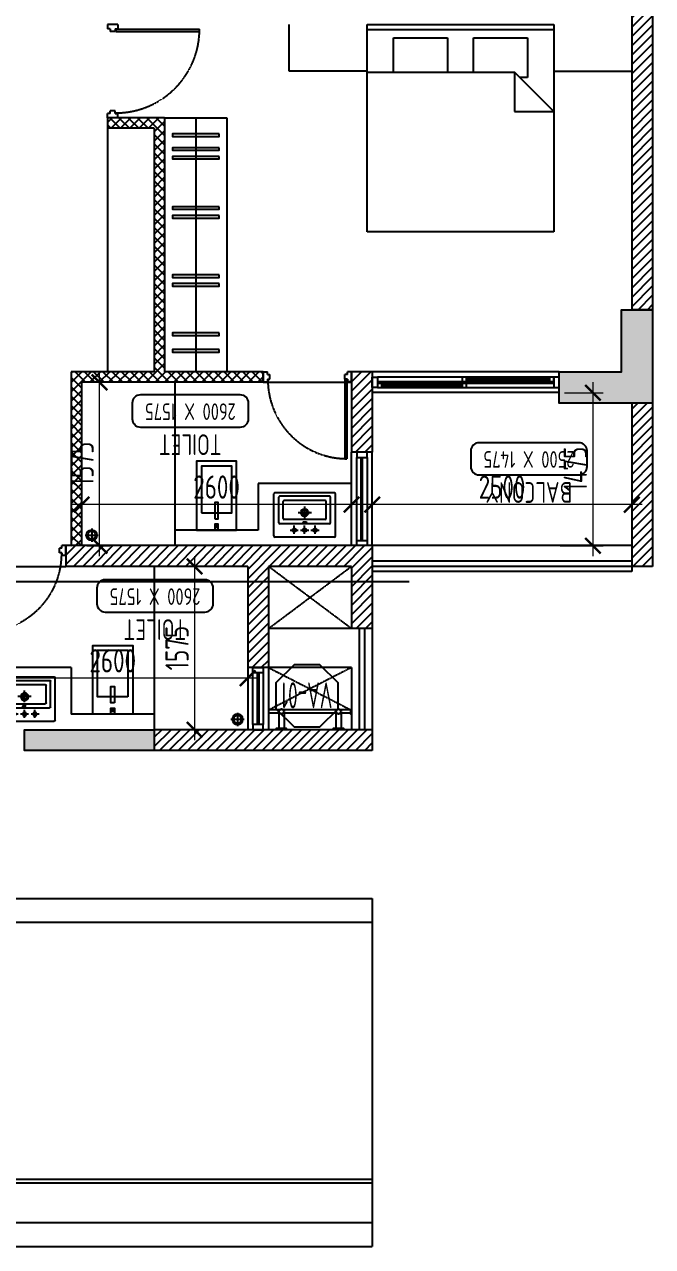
# Model space of a CAD drawing. Header units: millimetres. Extents: x -92307 to 258096, y -47434 to 112633.
# Drawn here: x 231542 to 237592, y -25021 to -13239 of the extents above; entities that cross this region are included whole.
import ezdxf
from ezdxf.enums import TextEntityAlignment as Align

# ---------------------------------------------------------------- set-up
doc = ezdxf.new("R2010")
doc.units = ezdxf.units.MM
doc.header["$LTSCALE"] = 10
doc.header["$PDMODE"] = 35
doc.header["$PDSIZE"] = 500
doc.linetypes.add('DASHED', pattern=[19.05, 12.7, -6.35])
doc.linetypes.add('HIDDEN', pattern=[9.525, 6.35, -3.175])
for name, color, linetype in [('07--DIM-1', 1, 'Continuous'), ('A--BLOCKWALL-1', 9, 'Continuous'), ('A--BLOCKWALL-2', 2, 'Continuous'), ('A--BLOCKWALL-3', 3, 'Continuous'), ('A--BLOCKWALL-HATCH', 8, 'Continuous'), ('A--CONCRETE-1', 9, 'Continuous'), ('A--DOWN', 34, 'Continuous'), ('A--FURNITURE-0', 253, 'Continuous'), ('A--FURNITURE-1', 9, 'Continuous'), ('A--GLAZING-0', 181, 'Continuous'), ('A--HANDRAIL-1', 9, 'Continuous'), ('A--HATCH-1', 8, 'Continuous'), ('A--SANITARY-0', 253, 'Continuous'), ('A--SHAFT-HIDDEN', 9, 'HIDDEN'), ('A--SPACENUMBER', 2, 'Continuous'), ('A--SPACENUMBER-1', 8, 'Continuous'), ('A--SPACEREF', 3, 'Continuous'), ('A--STELWRK-1', 9, 'Continuous'), ('A--Stucture', 9, 'Continuous'), ('A--TILING-1', 8, 'Continuous'), ('A--WINREF', 7, 'Continuous'), ('A--WINREF-1', 8, 'Continuous'), ('Typical floor Column Centre line$0$X-3rd Floor Column$0$A--COL250', 250, 'Continuous'), ('Typical floor Column Centre line$0$X-3rd Floor Column$0$A--CONCRETE-4', 4, 'Continuous')]:
    doc.layers.add(name, color=color, linetype=linetype)
doc.layers.add('A--STELWRK-2', color=2, linetype='Continuous', lineweight=25)
doc.styles.add('ISO', font='isocp2.shx', dxfattribs={"width": 0.8})
doc.dimstyles.new('A-DIM-100', dxfattribs={"dimscale": 100, "dimtxt": 2.25, "dimasz": 1.5, "dimexe": 1, "dimexo": 0.5, "dimgap": 0, "dimtad": 0, "dimdec": 0, "dimzin": 12, "dimdsep": 46, "dimtxsty": 'ISO', "dimblk": 'ARCHTICK', "dimcen": 1, "dimdle": 1, "dimclrd": 8, "dimclre": 8, "dimclrt": 256, "dimadec": 0, "dimazin": 3, "dimtfac": 1, "dimtdec": 0, "dimtmove": 1, "dimatfit": 2, "dimfxl": 1, "dimtvp": 0.75, "dimtolj": 1, "dimtzin": 12, "dimlwd": 18, "dimlwe": 18, "dimarcsym": 0})
pattern_1 = [(225, (233991.554, -6338.52), (44.90128, -44.90128), [])]

# ---------------------------------------------------------------- blocks, each defined once
blk = doc.blocks.new('A$C7FA855F9')
at = {"layer": 'A--FURNITURE-0', "linetype": 'Continuous'}
for p, q in [((900, 2000), (-900, 2000)), ((-900, 2000), (-900, 0)), ((900, 0), (900, 2000)), ((900, 840), (520, 460)), ((520, 840), (900, 840)), ((520, 460), (520, 840)), ((645, 510), (570, 510)), ((645, 130), (645, 510)), ((-900, 460), (520, 460)), ((-645, 460), (-645, 130)), ((-125, 130), (-125, 460)), ((125, 460), (125, 130)), ((-645, 130), (-125, 130)), ((125, 130), (645, 130)), ((-900, 50), (900, 50)), ((-900, 0), (900, 0))]:
    blk.add_line(p, q, dxfattribs=at)
blk = doc.blocks.new('A$C68464E93')
at = {"layer": 'A--BLOCKWALL-1'}
for p, q in [((600, 200), (0, 200)), ((600, 0), (0, 0))]:
    blk.add_line(p, q, dxfattribs=at)
at = {"layer": 'A--DOWN'}
for p, q in [((50, 150), (550, 150)), ((550, 50), (50, 50))]:
    blk.add_line(p, q, dxfattribs=at)
for points in [[(50, 50), (50, 150), (0, 150), (0, 50), (50, 50)], [(550, 50), (550, 150), (600, 150), (600, 50), (550, 50)]]:
    blk.add_lwpolyline(points, dxfattribs=at)
at = {"layer": 'A--GLAZING-0'}
for p, q in [((550, 107), (50, 107)), ((550, 93), (50, 93))]:
    blk.add_line(p, q, dxfattribs=at)
blk = doc.blocks.new('A$C76363F86-flat-10')
at = {"layer": 'A--SANITARY-0'}
for points in [[(0, -0.193), (0, 0.193), (-0.663, 0.193), (-0.663, -0.193)], [(-0.167, -0.146), (-0.167, 0.146), (-0.616, 0.146), (-0.616, -0.146)], [(-0.108, -0.017), (-0.108, 0.017), (-0.266, 0.017), (-0.266, -0.017)], [(0, -0.017), (0, 0.017), (-0.057, 0.017), (-0.057, -0.017)], [(-0.027, -0.009), (-0.027, 0.008), (-0.05, 0.008), (-0.05, -0.009)]]:
    blk.add_lwpolyline(points, close=True, dxfattribs=at)
blk = doc.blocks.new('A$C302618AE')
at = {"layer": 'A--SANITARY-0'}
for p, q in [((-287, 0), (287, 0)), ((-297, -10), (-297, -416)), ((-60, -67), (-138, -67)), ((-100, -30), (-100, -110)), ((40, -67), (-38, -67)), ((1, -30), (1, -110)), ((141, -67), (63, -67)), ((101, -30), (101, -110)), ((297, -10), (297, -416)), ((-247, -138), (-247, -383)), ((-237, -128), (240, -128)), ((-206, -178), (-206, -343)), ((-196, -168), (199, -168)), ((0, -183), (0, -295)), ((209, -178), (209, -343)), ((250, -138), (250, -383)), ((-196, -353), (199, -353)), ((65, -236), (-65, -236)), ((-287, -426), (287, -426)), ((-237, -393), (240, -393))]:
    blk.add_line(p, q, dxfattribs=at)
for centre, radius in [((-100, -67), 17.8), ((1, -67), 17.8), ((101, -67), 17.8), ((1, -235), 36.3), ((1, -235), 25)]:
    blk.add_circle(centre, radius, dxfattribs=at)
for centre, start, end in [((-287, -10), 90, 180), ((287, -10), 0, 90), ((-237, -138), 90, 180), ((-196, -178), 90, 180), ((199, -178), 0, 90), ((240, -138), 0, 90), ((-196, -343), 180, 270), ((199, -343), 270, 0), ((-287, -416), 180, 270), ((-237, -383), 180, 270), ((240, -383), 270, 0), ((287, -416), 270, 0)]:
    blk.add_arc(centre, 10, start, end, dxfattribs=at)
blk.add_ellipse((0, -141), major_axis=(17.6, 0), ratio=0.318204, dxfattribs=at)
blk = doc.blocks.new('A$C704305AF')
at = {"layer": 'A--SANITARY-0'}
for p, q in [((0, 0.064), (0, -0.064)), ((0.064, 0), (-0.064, 0))]:
    blk.add_line(p, q, dxfattribs=at)
for major_axis, start_param, end_param in [((0, 0.0508), 3.141593, 9.424778), ((0, 0.0381), 6.283185307145827, 12.56637061432541)]:
    blk.add_ellipse((0, 0), major_axis=major_axis, ratio=1, start_param=start_param, end_param=end_param, dxfattribs=at)
blk = doc.blocks.new('A$C1CBF2325')
at = {"layer": 'A--DOWN'}
for p, q in [((100, 0), (0, 0)), ((0, 0), (0, -42)), ((100, 0), (100, -42)), ((25, -42), (0, -42)), ((25, -42), (25, -67)), ((75, -67), (25, -67)), ((75, -42), (75, -67)), ((75, -42), (100, -42)), ((79, -46), (79, -67)), ((79, -46), (886, -46)), ((79, -67), (886, -67)), ((886, -67), (886, -46)), ((25, -858), (0, -858)), ((0, -900), (0, -858)), ((100, -900), (0, -900)), ((75, -833), (25, -833)), ((25, -858), (25, -833)), ((75, -858), (75, -833)), ((75, -858), (100, -858)), ((100, -900), (100, -858))]:
    blk.add_line(p, q, dxfattribs=at)
at = {"layer": 'A--DOWN', "color": 8, "linetype": 'DASHED', "ltscale": 0.005}
blk.add_arc((79, -46), 807, 269.7319, 358.5291, dxfattribs=at)
blk = doc.blocks.new('A$C613641B0')
at = {"layer": 'A--BLOCKWALL-1'}
for p, q in [((0, 0), (-1800, 0)), ((0, -200), (-1800, -200))]:
    blk.add_line(p, q, dxfattribs=at)
at = {"layer": 'A--DOWN'}
for p, q in [((-50, -50), (-1750, -50)), ((-1750, -93), (-93, -93)), ((-1750, -107), (-50, -107)), ((-1750, -150), (-50, -150))]:
    blk.add_line(p, q, dxfattribs=at)
for points in [[(-1750, -50), (-1750, -150), (-1800, -150), (-1800, -50)], [(-1750, -107), (-1750, -150), (-1707, -150), (-1707, -107)], [(-934, -50), (-934, -93), (-891, -93), (-891, -50)], [(-934, -107), (-934, -150), (-891, -150), (-891, -107)], [(-93, -50), (-93, -93), (-50, -93), (-50, -50)], [(-50, -50), (-50, -150), (0, -150), (0, -50)]]:
    blk.add_lwpolyline(points, close=True, dxfattribs=at)
at = {"layer": 'A--GLAZING-0'}
for p, q in [((-93, -64), (-891, -64)), ((-93, -78), (-891, -78)), ((-934, -122), (-1707, -122)), ((-934, -136), (-1707, -136))]:
    blk.add_line(p, q, dxfattribs=at)
blk = doc.blocks.new('SPACE')
at = {"layer": 'A--SPACENUMBER-1'}
blk.add_lwpolyline([(-600, 0), (600, 0, 0.414213562), (700, 100), (700, 288.5, 0.414213562), (600, 388.5), (-600, 388.5, 0.414213562), (-700, 288.5), (-700, 100, 0.414213562), (-600, 0, -0.052514465)], format="xyb", dxfattribs=at)
at = {"layer": 'A--SPACENUMBER', "style": 'ISO', "width": 0.8, "flags": 4}
blk.add_attdef('01', text='', height=250, dxfattribs=at).set_placement((0.455, 202.41), align=Align.MIDDLE)
at = {"layer": 'A--SPACEREF', "style": 'ISO', "width": 0.8, "flags": 4}
blk.add_attdef('S', text='', height=300, dxfattribs=at).set_placement((1.35, 474.975), align=Align.CENTER)
blk = doc.blocks.new('AL-OP')
at = {"layer": 'A--WINREF-1'}
blk.add_lwpolyline([(-124, 300), (-300, 124), (-300, -124), (-124, -300), (124, -300), (300, -124), (300, 124), (124, 300)], close=True, dxfattribs=at)
at = {"layer": 'A--WINREF', "style": 'ISO', "width": 0.6}
blk.add_attdef('AL-OP', text='', height=250, dxfattribs=at).set_placement((3, -5), align=Align.MIDDLE)
blk = doc.blocks.new('A$C3A434446')
at = {"layer": 'A--STELWRK-1', "color": 1}
for p, q in [((110, 939), (110, 1089)), ((160, 939), (160, 1089)), ((660, 939), (660, 1089)), ((710, 939), (710, 1089)), ((15, 939), (115, 939)), ((15, 909), (115, 909)), ((155, 939), (665, 939)), ((155, 909), (665, 909)), ((705, 939), (805, 939)), ((705, 909), (805, 909))]:
    blk.add_line(p, q, dxfattribs=at)
at = {"layer": 'A--STELWRK-1'}
for points in [[(85, 1099), (85, 1089), (185, 1089), (185, 1099)], [(635, 1099), (635, 1089), (735, 1089), (735, 1099)], [(15, 899), (10, 899), (10, 949), (15, 949)], [(805, 899), (810, 899), (810, 949), (805, 949)]]:
    blk.add_lwpolyline(points, close=True, dxfattribs=at)
at = {"layer": 'A--STELWRK-2'}
for centre, radius in [((135, 924), 25), ((135, 924), 22), ((685, 924), 25), ((685, 924), 22)]:
    blk.add_circle(centre, radius, dxfattribs=at)
blk = doc.blocks.new('A$C6931329F')
at = {"layer": 'A--BLOCKWALL-1'}
for p, q in [((0, 900), (0, 0)), ((200, 900), (200, 0))]:
    blk.add_line(p, q, dxfattribs=at)
at = {"layer": 'A--DOWN'}
for p, q in [((50, 50), (50, 850)), ((150, 850), (150, 50))]:
    blk.add_line(p, q, dxfattribs=at)
for points in [[(150, 850), (50, 850), (50, 900), (150, 900), (150, 850)], [(150, 50), (50, 50), (50, 0), (150, 0), (150, 50)]]:
    blk.add_lwpolyline(points, dxfattribs=at)
at = {"layer": 'A--GLAZING-0'}
for p, q in [((93, 850), (93, 50)), ((107, 850), (107, 50))]:
    blk.add_line(p, q, dxfattribs=at)
blk = doc.blocks.new('_ArchTick')
at = {"color": 0, "const_width": 0.15}
blk.add_lwpolyline([(-0.5, -0.5), (0.5, 0.5)], dxfattribs=at)
blk = doc.blocks.new('*D358')
at = {"layer": '07--DIM-1', "color": 8, "lineweight": 18}
for p, q in [((233792, -19542), (230992, -19542)), ((231092, -19989), (231092, -19442)), ((233692, -19989), (233692, -19442))]:
    blk.add_line(p, q, dxfattribs=at)
at = {"layer": 'Defpoints', "color": 0}
for p in [(231092, -19542), (231092, -20039), (233692, -20039)]:
    blk.add_point(p, dxfattribs=at)
at = {"layer": '07--DIM-1', "color": 8, "lineweight": 18, "xscale": 150, "yscale": 150, "zscale": 150, "rotation": 180}
blk.add_blockref('_ArchTick', (231092, -19542), dxfattribs=at)
at = {"layer": '07--DIM-1', "color": 8, "lineweight": 18, "xscale": 150, "yscale": 150, "zscale": 150}
blk.add_blockref('_ArchTick', (233692, -19542), dxfattribs=at)
at = {"layer": '07--DIM-1', "insert": (232392, -19374), "char_height": 225, "attachment_point": 5, "style": 'ISO'}
blk.add_mtext('\\A1;2600', dxfattribs=at)
blk = doc.blocks.new('*D359')
at = {"layer": '07--DIM-1', "color": 8, "lineweight": 18}
for p, q in [((233180, -18364), (233180, -20139)), ((233642, -18464), (233080, -18464)), ((233642, -20039), (233080, -20039))]:
    blk.add_line(p, q, dxfattribs=at)
at = {"layer": 'Defpoints', "color": 0}
for p in [(233692, -18464), (233180, -20039), (233692, -20039)]:
    blk.add_point(p, dxfattribs=at)
at = {"layer": '07--DIM-1', "color": 8, "lineweight": 18, "xscale": 150, "yscale": 150, "zscale": 150}
for p, rotation in [((233180, -18464), 90), ((233180, -20039), 270)]:
    blk.add_blockref('_ArchTick', p, dxfattribs=dict(at, rotation=rotation))
at = {"layer": '07--DIM-1', "insert": (233011, -19251), "char_height": 225, "attachment_point": 5, "rotation": 90, "style": 'ISO'}
blk.add_mtext('\\A1;1575', dxfattribs=at)
blk = doc.blocks.new('*D362')
at = {"layer": '07--DIM-1', "color": 8, "lineweight": 18}
for p, q in [((234892, -18147), (234892, -17768)), ((237392, -18147), (237392, -17768)), ((237492, -17868), (234792, -17868))]:
    blk.add_line(p, q, dxfattribs=at)
at = {"layer": 'Defpoints', "color": 0}
for p in [(234892, -17868), (234892, -18197), (237392, -18197)]:
    blk.add_point(p, dxfattribs=at)
at = {"layer": '07--DIM-1', "color": 8, "lineweight": 18, "xscale": 150, "yscale": 150, "zscale": 150, "rotation": 180}
blk.add_blockref('_ArchTick', (234892, -17868), dxfattribs=at)
at = {"layer": '07--DIM-1', "color": 8, "lineweight": 18, "xscale": 150, "yscale": 150, "zscale": 150}
blk.add_blockref('_ArchTick', (237392, -17868), dxfattribs=at)
at = {"layer": '07--DIM-1', "insert": (236142, -17699), "char_height": 225, "attachment_point": 5, "style": 'ISO'}
blk.add_mtext('\\A1;2500', dxfattribs=at)
blk = doc.blocks.new('*D363')
at = {"layer": '07--DIM-1', "color": 8, "lineweight": 18}
for p, q in [((232092, -18060), (232092, -17768)), ((234692, -18060), (234692, -17768)), ((234792, -17868), (231992, -17868))]:
    blk.add_line(p, q, dxfattribs=at)
at = {"layer": 'Defpoints', "color": 0}
for p in [(232092, -17868), (232092, -18110), (234692, -18110)]:
    blk.add_point(p, dxfattribs=at)
at = {"layer": '07--DIM-1', "color": 8, "lineweight": 18, "xscale": 150, "yscale": 150, "zscale": 150, "rotation": 180}
blk.add_blockref('_ArchTick', (232092, -17868), dxfattribs=at)
at = {"layer": '07--DIM-1', "color": 8, "lineweight": 18, "xscale": 150, "yscale": 150, "zscale": 150}
blk.add_blockref('_ArchTick', (234692, -17868), dxfattribs=at)
at = {"layer": '07--DIM-1', "insert": (233392, -17699), "char_height": 225, "attachment_point": 5, "style": 'ISO'}
blk.add_mtext('\\A1;2600', dxfattribs=at)
blk = doc.blocks.new('*D364')
at = {"layer": '07--DIM-1', "color": 8, "lineweight": 18}
for p, q in [((232265, -18364), (232265, -16589)), ((232142, -16689), (232365, -16689)), ((232142, -18264), (232365, -18264))]:
    blk.add_line(p, q, dxfattribs=at)
at = {"layer": 'Defpoints', "color": 0}
for p in [(232092, -16689), (232265, -16689), (232092, -18264)]:
    blk.add_point(p, dxfattribs=at)
at = {"layer": '07--DIM-1', "color": 8, "lineweight": 18, "xscale": 150, "yscale": 150, "zscale": 150}
for p, rotation in [((232265, -16689), 90), ((232265, -18264), 270)]:
    blk.add_blockref('_ArchTick', p, dxfattribs=dict(at, rotation=rotation))
at = {"layer": '07--DIM-1', "insert": (232096, -17476), "char_height": 225, "attachment_point": 5, "rotation": 90, "style": 'ISO'}
blk.add_mtext('\\A1;1575', dxfattribs=at)
blk = doc.blocks.new('*D366')
at = {"layer": '07--DIM-1', "color": 8, "lineweight": 18}
for p, q in [((237017, -16689), (237017, -18364)), ((236742, -16789), (237117, -16789)), ((236702, -18264), (237117, -18264))]:
    blk.add_line(p, q, dxfattribs=at)
at = {"layer": 'Defpoints', "color": 0}
for p in [(236692, -16789), (236652, -18264), (237017, -18264)]:
    blk.add_point(p, dxfattribs=at)
at = {"layer": '07--DIM-1', "color": 8, "lineweight": 18, "xscale": 150, "yscale": 150, "zscale": 150}
for p, rotation in [((237017, -16789), 90), ((237017, -18264), 270)]:
    blk.add_blockref('_ArchTick', p, dxfattribs=dict(at, rotation=rotation))
at = {"layer": '07--DIM-1', "insert": (236848, -17526), "char_height": 225, "attachment_point": 5, "rotation": 90, "style": 'ISO'}
blk.add_mtext('\\A1;1475', dxfattribs=at)

msp = doc.modelspace()

# ---------------------------------------------------------------- hatches: boundary and pattern name
at = {"layer": 'A--BLOCKWALL-HATCH'}
h = msp.add_hatch(dxfattribs=at)
h.set_pattern_fill('ANSI37', color=256, scale=20, angle=180, style=0)
h.set_pattern_definition([(225, (233991.554, -6338.52), (44.90128, -44.90128), []), (315, (233991.554, -6338.52), (44.90128, 44.90128), [])])
h.paths.add_polyline_path([(232091.6, -18263.5), (231991.6, -18263.5), (231991.6, -16588.5), (232791.6, -16588.5), (232791.6, -15463.5), (232791.6, -15363.5), (232791.6, -14238.5), (232341.6, -14238.5), (232341.6, -14138.5), (232891.6, -14138.5), (232891.6, -16588.5), (233841.6, -16588.5), (233841.6, -16688.5), (232091.6, -16688.5)])
at = {"layer": 'A--HATCH-1'}
h = msp.add_hatch(dxfattribs=at)
h.set_pattern_fill('ANSI31', color=256, scale=20, angle=180, style=0)
h.set_pattern_definition(pattern_1)
h.paths.add_polyline_path([(237591.6, -11788.5), (237391.6, -11788.5), (237391.6, -15988.5), (237591.6, -15988.5)])
h = msp.add_hatch(dxfattribs=at)
h.set_pattern_fill('ANSI31', color=256, scale=20, angle=180, style=0)
h.set_pattern_definition(pattern_1)
h.paths.add_polyline_path([(234891.6, -16588.5), (234691.6, -16588.5), (234691.6, -17363.5), (234891.6, -17363.5)])
h = msp.add_hatch(dxfattribs=at)
h.set_pattern_fill('ANSI31', color=256, scale=20, angle=180, style=0)
h.set_pattern_definition(pattern_1)
h.paths.add_polyline_path([(237591.6, -18463.5), (237391.6, -18463.5), (237391.6, -16888.5), (237591.6, -16888.5)])
h = msp.add_hatch(dxfattribs=at)
h.set_pattern_fill('ANSI31', color=256, scale=20, angle=180, style=0)
h.set_pattern_definition(pattern_1)
h.paths.add_polyline_path([(231941.6, -18263.5), (231941.6, -18463.5), (233691.6, -18463.5), (233691.6, -19438.5), (233891.6, -19438.5), (233891.6, -18463.5), (234691.6, -18463.5), (234691.6, -19063.5), (234891.6, -19063.5), (234891.6, -18263.5)])
h = msp.add_hatch(dxfattribs=at)
h.set_pattern_fill('ANSI31', color=256, scale=20, angle=180, style=0)
h.set_pattern_definition(pattern_1)
h.paths.add_polyline_path([(234891.6, -20038.5), (232791.6, -20038.5), (232791.6, -20238.5), (234891.6, -20238.5)])
at = {"layer": 'Typical floor Column Centre line$0$X-3rd Floor Column$0$A--COL250'}
h = msp.add_hatch(color=256, dxfattribs=at)
h.dxf.hatch_style = 1
h.paths.add_polyline_path([(237291.6, -16588.5), (236691.6, -16588.5), (236691.6, -16888.5), (237591.6, -16888.5), (237591.6, -15988.5), (237291.6, -15988.5)])
h = msp.add_hatch(color=256, dxfattribs=at)
h.dxf.hatch_style = 1
h.paths.add_polyline_path([(232791.6, -20238.5), (231541.6, -20238.5), (231541.6, -20038.5), (232791.6, -20038.5)])

# ---------------------------------------------------------------- linework, layer by layer
for p, q in [((235246.1, -18611.1), (225471, -18611.1)), ((226291.6, -21665.5), (234891.6, -21665.5)), ((226291.6, -21665.5), (234891.6, -21665.5)), ((234891.6, -21665.5), (234891.6, -25021.3)), ((226291.6, -21894.1), (234891.6, -21894.1)), ((230191.6, -24370.1), (234891.6, -24370.1)), ((230191.6, -24408.1), (234891.6, -24408.1)), ((226291.6, -24790.1), (234891.6, -24790.1)), ((226291.6, -25021.3), (234891.6, -25021.3))]:
    msp.add_line(p, q)
at = {"layer": 'A--BLOCKWALL-1'}
msp.add_line((237391.6, -18263.5), (234891.6, -18263.5), dxfattribs=at)
at = {"layer": 'A--BLOCKWALL-2'}
for p, q in [((232341.6, -14138.5), (232341.6, -14238.5)), ((232891.6, -14138.5), (232341.6, -14138.5)), ((232891.6, -14138.5), (232891.6, -16588.5)), ((232791.6, -14238.5), (232341.6, -14238.5)), ((232791.6, -14238.5), (232791.6, -15363.5)), ((232791.6, -15363.5), (232791.6, -15463.5)), ((232791.6, -15463.5), (232791.6, -16588.5)), ((231991.6, -16588.5), (231991.6, -18263.5)), ((232791.6, -16588.5), (231991.6, -16588.5)), ((233841.6, -16588.5), (232891.6, -16588.5)), ((233841.6, -16588.5), (233841.6, -16688.5)), ((232091.6, -16688.5), (232091.6, -18263.5)), ((233841.6, -16688.5), (232091.6, -16688.5)), ((237591.6, -17138.5), (237591.6, -17238.5)), ((232091.6, -18263.5), (231991.6, -18263.5))]:
    msp.add_line(p, q, dxfattribs=at)
at = {"layer": 'A--BLOCKWALL-3'}
for p, q in [((237391.6, -11788.5), (237391.6, -15988.5)), ((237591.6, -11788.5), (237591.6, -15988.5)), ((237591.6, -15988.5), (237391.6, -15988.5)), ((234691.6, -16588.5), (234691.6, -17363.5)), ((234891.6, -16588.5), (234691.6, -16588.5)), ((234891.6, -16588.5), (234891.6, -17363.5)), ((237591.6, -16588.5), (237591.6, -16788.5)), ((237391.6, -16888.5), (237391.6, -18463.5)), ((237591.6, -16888.5), (237391.6, -16888.5)), ((237591.6, -16888.5), (237591.6, -18463.5)), ((234891.6, -17363.5), (234691.6, -17363.5)), ((231941.6, -18263.5), (231941.6, -18463.5)), ((234891.6, -18263.5), (231941.6, -18263.5)), ((234891.6, -18263.5), (234891.6, -19063.5)), ((233691.6, -18463.5), (231941.6, -18463.5)), ((233691.6, -18463.5), (233691.6, -19438.5)), ((233891.6, -18463.5), (233891.6, -19438.5)), ((234691.6, -18463.5), (233891.6, -18463.5)), ((234691.6, -18463.5), (234691.6, -19063.5)), ((237591.6, -18463.5), (237391.6, -18463.5)), ((234891.6, -19063.5), (234691.6, -19063.5)), ((233891.6, -19438.5), (233691.6, -19438.5)), ((232791.6, -20038.5), (232791.6, -20238.5)), ((234891.6, -20038.5), (232791.6, -20038.5)), ((234891.6, -20038.5), (234891.6, -20238.5)), ((234891.6, -20238.5), (232791.6, -20238.5))]:
    msp.add_line(p, q, dxfattribs=at)
at = {"layer": 'A--CONCRETE-1'}
for p, q in [((234691.6, -19063.5), (233891.6, -19063.5)), ((234891.6, -19063.5), (234891.6, -20038.5)), ((234691.6, -19438.5), (233891.6, -19438.5)), ((234691.6, -19438.5), (234691.6, -20038.5))]:
    msp.add_line(p, q, dxfattribs=at)
at = {"layer": 'A--FURNITURE-0'}
for p, q in [((234091.6, -13688.5), (234091.6, -13238.5)), ((234841.6, -13688.5), (234091.6, -13688.5)), ((236641.6, -13688.5), (237391.6, -13688.5)), ((232341.6, -14238.5), (232341.6, -16588.5))]:
    msp.add_line(p, q, dxfattribs=at)
at = {"layer": 'A--FURNITURE-1'}
for p, q in [((232891.6, -14138.5), (233491.6, -14138.5)), ((233191.6, -14138.5), (233191.6, -16588.5)), ((233491.6, -14138.5), (233491.6, -16588.5))]:
    msp.add_line(p, q, dxfattribs=at)
at = {"layer": 'A--FURNITURE-1', "elevation": 0}
for points in [[(233416.6, -14292.9), (232966.6, -14292.9), (232966.6, -14317.9), (233416.6, -14317.9), (233416.6, -14292.9)], [(233416.6, -14426.7), (232966.6, -14426.7), (232966.6, -14451.7), (233416.6, -14451.7), (233416.6, -14426.7)], [(233416.6, -14510.5), (232966.6, -14510.5), (232966.6, -14535.5), (233416.6, -14535.5), (233416.6, -14510.5)], [(233416.6, -14996.1), (232966.6, -14996.1), (232966.6, -15021.1), (233416.6, -15021.1), (233416.6, -14996.1)], [(233416.6, -15079.9), (232966.6, -15079.9), (232966.6, -15104.9), (233416.6, -15104.9), (233416.6, -15079.9)], [(233416.6, -15653.2), (232966.6, -15653.2), (232966.6, -15678.2), (233416.6, -15678.2), (233416.6, -15653.2)], [(233416.6, -15737), (232966.6, -15737), (232966.6, -15762), (233416.6, -15762), (233416.6, -15737)], [(233416.6, -16211.9), (232966.6, -16211.9), (232966.6, -16236.9), (233416.6, -16236.9), (233416.6, -16211.9)], [(233416.6, -16373), (232966.6, -16373), (232966.6, -16398), (233416.6, -16398), (233416.6, -16373)]]:
    msp.add_lwpolyline(points, dxfattribs=at)
at = {"layer": 'A--HANDRAIL-1', "color": 1}
for p, q in [((237391.6, -18413.5), (234891.6, -18413.5)), ((237391.6, -18463.5), (234891.6, -18463.5))]:
    msp.add_line(p, q, dxfattribs=at)
at = {"layer": 'A--SHAFT-HIDDEN', "ltscale": 0.01}
for p, q in [((233891.6, -19063.5), (234691.6, -18463.5)), ((234691.6, -19063.5), (233891.6, -18463.5)), ((233891.6, -19438.5), (234686.6, -19847.5)), ((234691.6, -19438.5), (233896.6, -19847.5))]:
    msp.add_line(p, q, dxfattribs=at)
at = {"layer": 'A--STELWRK-1', "color": 1}
for p, q in [((234766.6, -19063.5), (234766.6, -20038.5)), ((234816.6, -19063.5), (234816.6, -20038.5))]:
    msp.add_line(p, q, dxfattribs=at)
at = {"layer": 'A--Stucture', "linetype": 'Continuous', "ltscale": 0.5}
for p, q in [((237391.6, -18463.5), (237391.6, -18513.5)), ((237391.6, -18513.5), (234891.6, -18513.5))]:
    msp.add_line(p, q, dxfattribs=at)
at = {"layer": 'A--TILING-1'}
for p, q in [((232991.6, -16688.5), (232991.6, -18263.5)), ((233841.6, -16688.5), (234691.6, -16688.5)), ((233791.6, -17663.5), (233791.6, -18113.5)), ((234691.6, -17663.5), (233791.6, -17663.5)), ((233791.6, -18113.5), (232991.6, -18113.5)), ((231091.6, -18463.5), (231941.6, -18463.5)), ((232791.6, -18463.5), (232791.6, -20038.5)), ((231991.6, -19438.5), (231091.6, -19438.5)), ((231991.6, -19438.5), (231991.6, -19888.5)), ((232791.6, -19888.5), (231991.6, -19888.5))]:
    msp.add_line(p, q, dxfattribs=at)
at = {"layer": 'Typical floor Column Centre line$0$X-3rd Floor Column$0$A--CONCRETE-4', "elevation": 0}
for points in [[(237591.6, -16888.5), (236691.6, -16888.5), (236691.6, -16588.5), (237291.6, -16588.5), (237291.6, -15988.5), (237591.6, -15988.5)], [(232791.6, -20238.5), (231541.6, -20238.5), (231541.6, -20038.5), (232791.6, -20038.5)]]:
    msp.add_lwpolyline(points, close=True, dxfattribs=at)

# ---------------------------------------------------------------- block references
at = {"rotation": 180}
for name, p in [('A$C6931329F', (234891.6, -17363.5)), ('A$C3A434446', (234701.6, -18938.5))]:
    msp.add_blockref(name, p, dxfattribs=at)
at = {"layer": 'A--DOWN', "extrusion": (0, 0, -1), "xscale": -1, "zscale": -1}
msp.add_blockref('A$C1CBF2325', (-232341.6, -13238.5), dxfattribs=at)
at = {"layer": 'A--DOWN', "yscale": 0.9444444444452529, "zscale": 0.9444444444443834}
for p, xscale, rotation in [((234691.6, -16588.5), 0.9444444444452529, 270), ((231091.6, -18263.5), -0.9444444444452529, 90)]:
    msp.add_blockref('A$C1CBF2325', p, dxfattribs=dict(at, xscale=xscale, rotation=rotation))
at = {"layer": 'A--DOWN'}
msp.add_blockref('A$C613641B0', (236691.6, -16588.5), dxfattribs=at)
at = {"layer": 'A--DOWN', "extrusion": (0, 0, -1), "xscale": -1, "zscale": -1, "rotation": 270}
msp.add_blockref('A$C68464E93', (-233891.6, -20038.5), dxfattribs=at)
at = {"layer": 'A--FURNITURE-0', "xscale": -1, "rotation": 180}
msp.add_blockref('A$C7FA855F9', (235741.6, -13238.5), dxfattribs=at)
at = {"layer": 'A--SANITARY-0', "yscale": 1000, "zscale": 1000}
for name, p, xscale, rotation in [('A$C76363F86-flat-10', (233391.6, -18113.5), 1000, 270), ('A$C704305AF', (232188.9, -18163.5), 1000, 90), ('A$C76363F86-flat-10', (232391.6, -19888.5), -1000, 90), ('A$C704305AF', (233594.2, -19938.5), -1000, 270)]:
    msp.add_blockref(name, p, dxfattribs=dict(at, xscale=xscale, rotation=rotation))
at = {"layer": 'A--SANITARY-0', "ltscale": 19, "rotation": 180}
msp.add_blockref('A$C302618AE', (234241.6, -18180.3), dxfattribs=at)
at = {"layer": 'A--SANITARY-0', "ltscale": 19, "xscale": -1, "rotation": 180}
msp.add_blockref('A$C302618AE', (231541.6, -19955.3), dxfattribs=at)
at = {"layer": 'A--SPACEREF'}
ref = msp.add_blockref('SPACE', (233139.8, -16809.8), dxfattribs=dict(at, xscale=0.7999999999883585, yscale=0.8000000000029104, zscale=0.8, rotation=180))
ref.add_attrib('01', '2600 X 1575', dxfattribs={"layer": 'A--SPACENUMBER', "height": 160, "rotation": 180, "style": 'ISO', "width": 0.8, "flags": 4}).set_placement((233139.2, -16971.7), align=Align.MIDDLE)
ref.add_attrib('S', 'TOILET', dxfattribs={"height": 200, "rotation": 180, "style": 'ISO', "width": 0.8, "flags": 4}).set_placement((233138.5, -17189.8), align=Align.CENTER)
ref = msp.add_blockref('SPACE', (236401.2, -17270.9), dxfattribs=dict(at, xscale=0.7999999999883585, yscale=0.8000000000029104, zscale=0.8, rotation=180))
ref.add_attrib('01', '2500 X 1475', dxfattribs={"layer": 'A--SPACENUMBER', "height": 160, "rotation": 180, "style": 'ISO', "width": 0.8, "flags": 4}).set_placement((236400.7, -17432.8), align=Align.MIDDLE)
ref.add_attrib('S', 'BALCONY', dxfattribs={"height": 200, "rotation": 180, "style": 'ISO', "width": 0.8, "flags": 4}).set_placement((236400, -17650.8), align=Align.CENTER)
ref = msp.add_blockref('SPACE', (232799.5, -18592.9), dxfattribs=dict(at, xscale=0.7999999999883585, yscale=0.8000000000029104, zscale=0.8, rotation=180))
ref.add_attrib('01', '2600 X 1575', dxfattribs={"layer": 'A--SPACENUMBER', "height": 160, "rotation": 180, "style": 'ISO', "width": 0.8, "flags": 4}).set_placement((232798.9, -18754.8), align=Align.MIDDLE)
ref.add_attrib('S', 'TOILET', dxfattribs={"height": 200, "rotation": 180, "style": 'ISO', "width": 0.8, "flags": 4}).set_placement((232798.2, -18972.8), align=Align.CENTER)
at = {"layer": 'A--WINREF', "rotation": 180}
msp.add_blockref('AL-OP', (234263.9, -19711.7), dxfattribs=at).add_auto_attribs({'AL-OP': 'VA-01'})

# ---------------------------------------------------------------- dimensions: what is measured, and where the dimension line sits
at = {"layer": '07--DIM-1'}
for base, p1, p2, angle, picture, middle in [((232264.6, -16688.5), (232091.6, -18263.5), (232091.6, -16688.5), 270, '*D364', (232095.8, -17476)), ((237016.8, -18263.5), (236691.6, -16788.5), (236652.4, -18263.5), 270, '*D366', (236848, -17526)), ((231091.6, -19542.4), (233691.6, -20038.5), (231091.6, -20038.5), 180, '*D358', (232391.6, -19373.6))]:
    dim = msp.add_linear_dim(base=base, p1=p1, p2=p2, angle=angle, dimstyle='A-DIM-100', dxfattribs=at)
    dim.commit()
    dim.dimension.update_dxf_attribs({"geometry": picture, "text_midpoint": middle})
for p1, p2, distance, picture, middle in [((234691.6, -18109.6), (232091.6, -18109.6), -241.4, '*D363', (233391.6, -17699.4)), ((237391.6, -18197.1), (234891.6, -18197.1), -328.9, '*D362', (236141.6, -17699.4)), ((233691.6, -18463.5), (233691.6, -20038.5), -512, '*D359', (233010.8, -19251))]:
    dim = msp.add_aligned_dim(p1=p1, p2=p2, distance=distance, dimstyle='A-DIM-100', dxfattribs=at)
    dim.commit()
    dim.dimension.update_dxf_attribs({"geometry": picture, "text_midpoint": middle})

doc.saveas('drawing.dxf')
